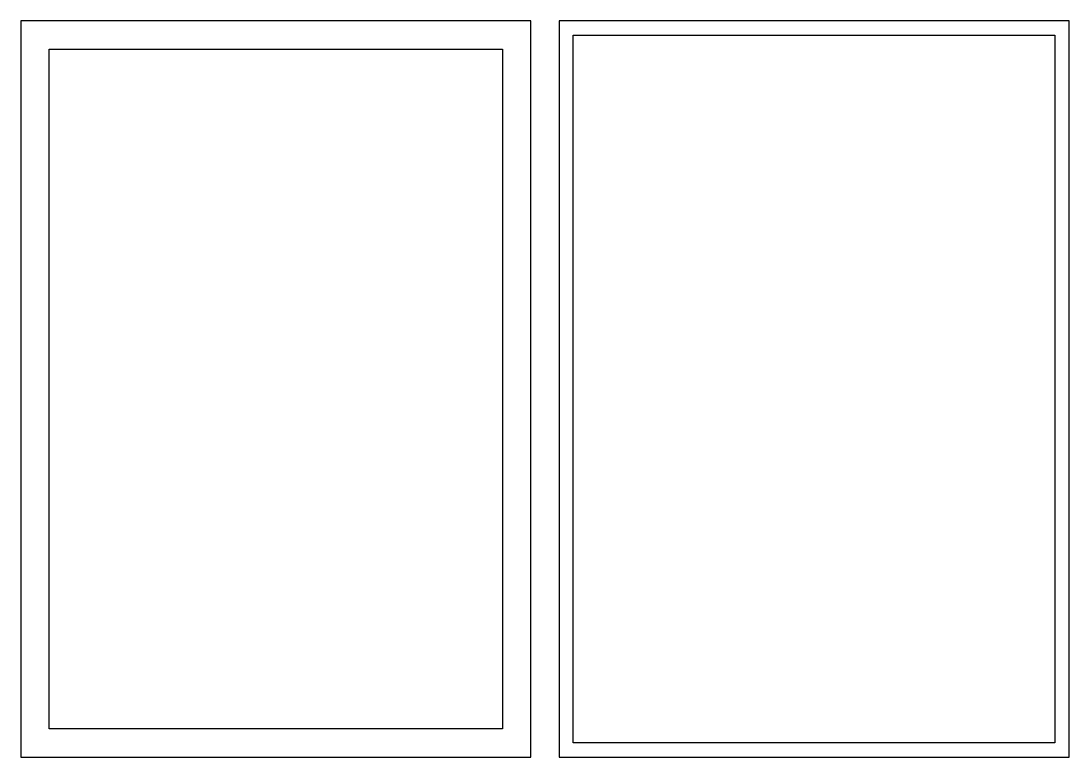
# Model space of a CAD drawing. Header units: metres. Extents: x 0 to 235, y 0 to 165.
import ezdxf

# ---------------------------------------------------------------- set-up
doc = ezdxf.new("R2010")
doc.units = ezdxf.units.M

msp = doc.modelspace()

# ---------------------------------------------------------------- linework, layer by layer
for p, q in [((114.4, 165.2), (0, 165.2)), ((0, 165.2), (0, 0)), ((114.4, 0), (114.4, 165.2)), ((235.15, 165.2), (120.75, 165.2)), ((120.75, 165.2), (120.75, 0)), ((235.15, 0), (235.15, 165.2)), ((123.925, 3.175), (123.925, 162.025)), ((123.925, 162.025), (231.975, 162.025)), ((231.975, 162.025), (231.975, 3.175)), ((6.35, 6.35), (6.35, 158.85)), ((6.35, 158.85), (108.05, 158.85)), ((108.05, 158.85), (108.05, 6.35)), ((108.05, 6.35), (6.35, 6.35)), ((231.975, 3.175), (123.925, 3.175)), ((0, 0), (114.4, 0)), ((120.75, 0), (235.15, 0))]:
    msp.add_line(p, q)

doc.saveas('drawing.dxf')
